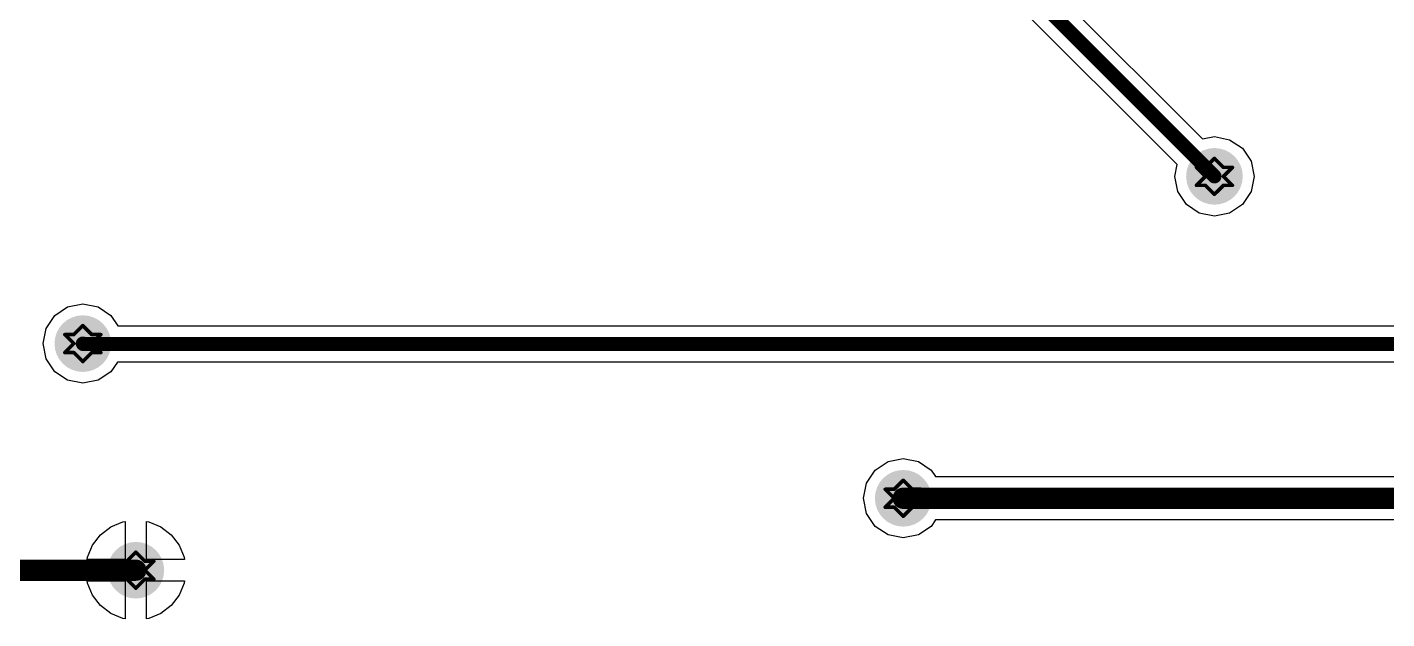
# Model space of a CAD drawing. Header units: millimetres. Extents: x -4.38 to -1.03, y 0 to 2.6.
# Drawn here: x -2.745 to -1.99, y 1.076 to 1.405 of the extents above; entities that cross this region are included whole.
import ezdxf

# ---------------------------------------------------------------- set-up
doc = ezdxf.new("R2010")
doc.units = ezdxf.units.MM
doc.header["$MEASUREMENT"] = 0
doc.layers.add('BottomLayer', color=5, linetype='Continuous')
doc.layers.add('DrillDrawing', color=1, linetype='Continuous')

msp = doc.modelspace()

# ---------------------------------------------------------------- hatches: boundary and pattern name
at = {"layer": 'BottomLayer'}
h = msp.add_hatch(color=5, dxfattribs=at)
edge = h.paths.add_edge_path()
edge.add_arc((-2.085326211988005, 1.3215669), 0.015748, 0, 360, ccw=False)
h = msp.add_hatch(color=5, dxfattribs=at)
edge = h.paths.add_edge_path()
edge.add_arc((-2.714326211988005, 1.2285669), 0.015748, 0, 360, ccw=False)
h = msp.add_hatch(color=5, dxfattribs=at)
edge = h.paths.add_edge_path()
edge.add_arc((-2.258326211988004, 1.1425669), 0.015748, 0, 360, ccw=False)
h = msp.add_hatch(color=5, dxfattribs=at)
edge = h.paths.add_edge_path()
edge.add_arc((-2.684854211988005, 1.1025669), 0.015748, 0, 360, ccw=False)

# ---------------------------------------------------------------- linework, layer by layer
for p, q in [((-2.245230211988004, 1.495663), (-2.091903611988005, 1.3423363)), ((-2.106095611988005, 1.3281443), (-2.256483011988005, 1.4785316)), ((-2.091903611988005, 1.3423363), (-2.085326211988005, 1.3436446)), ((-2.085326211988005, 1.3436446), (-2.076877411988005, 1.341964)), ((-2.076877411988005, 1.341964), (-2.069714911988005, 1.3371782)), ((-2.069714911988005, 1.3371782), (-2.064929111988005, 1.3300157)), ((-2.107403911988005, 1.3215669), (-2.106095611988005, 1.3281443)), ((-2.064929111988005, 1.3300157), (-2.063248511988005, 1.3215669)), ((-2.105723311988005, 1.3131181), (-2.107403911988005, 1.3215669)), ((-2.063248511988005, 1.3215669), (-2.064929111988005, 1.3131181)), ((-2.100937511988005, 1.3059556), (-2.105723311988005, 1.3131181)), ((-2.064929111988005, 1.3131181), (-2.069714911988005, 1.3059556)), ((-2.093775011988005, 1.3011698), (-2.100937511988005, 1.3059556)), ((-2.085326211988005, 1.2994892), (-2.093775011988005, 1.3011698)), ((-2.076877411988005, 1.3011698), (-2.085326211988005, 1.2994892)), ((-2.069714911988005, 1.3059556), (-2.076877411988005, 1.3011698)), ((-2.729937511988004, 1.2441782), (-2.722775011988005, 1.248964)), ((-2.722775011988005, 1.248964), (-2.714326211988005, 1.2506446)), ((-2.714326211988005, 1.2506446), (-2.705877411988005, 1.248964)), ((-2.705877411988005, 1.248964), (-2.698714911988005, 1.2441782)), ((-2.734723311988005, 1.2370157), (-2.729937511988004, 1.2441782)), ((-2.698714911988005, 1.2441782), (-2.694841911988004, 1.2383818)), ((-2.736403911988004, 1.2285669), (-2.734723311988005, 1.2370157)), ((-2.694841911988004, 1.2383818), (-1.962064811988005, 1.2383818)), ((-2.734723311988005, 1.2201181), (-2.736403911988004, 1.2285669)), ((-2.729937511988004, 1.2129556), (-2.734723311988005, 1.2201181)), ((-2.695136411988004, 1.2183112), (-2.698714911988005, 1.2129556)), ((-1.962064811988005, 1.2183112), (-2.695136411988004, 1.2183112)), ((-2.722775011988005, 1.2081698), (-2.729937511988004, 1.2129556)), ((-2.698714911988005, 1.2129556), (-2.705877411988005, 1.2081698)), ((-2.714326211988005, 1.2064892), (-2.722775011988005, 1.2081698)), ((-2.705877411988005, 1.2081698), (-2.714326211988005, 1.2064892)), ((-2.266775011988004, 1.162964), (-2.258326211988004, 1.1646446)), ((-2.258326211988004, 1.1646446), (-2.249877411988005, 1.162964)), ((-2.278723311988005, 1.1510157), (-2.273937511988005, 1.1581782)), ((-2.273937511988005, 1.1581782), (-2.266775011988004, 1.162964)), ((-2.249877411988005, 1.162964), (-2.242714911988005, 1.1581782)), ((-2.242714911988005, 1.1581782), (-2.240330311988004, 1.1546093)), ((-2.280403911988005, 1.1425669), (-2.278723311988005, 1.1510157)), ((-2.240330311988004, 1.1546093), (-1.683814311988005, 1.1546093)), ((-2.278723311988005, 1.1341181), (-2.280403911988005, 1.1425669)), ((-2.273937511988005, 1.1269556), (-2.278723311988005, 1.1341181)), ((-2.704509511988005, 1.1222222), (-2.698752611988005, 1.1266396)), ((-2.698752611988005, 1.1266396), (-2.692048511988005, 1.1294165)), ((-2.692048511988005, 1.1294165), (-2.690759711988004, 1.1295862)), ((-2.690759711988004, 1.1295862), (-2.690759711988004, 1.1084724)), ((-2.678948711988005, 1.1084724), (-2.678948711988005, 1.1295862)), ((-2.678948711988005, 1.1295862), (-2.677659911988004, 1.1294165)), ((-2.677659911988004, 1.1294165), (-2.670955811988005, 1.1266396)), ((-2.670955811988005, 1.1266396), (-2.665198911988004, 1.1222222)), ((-2.266775011988004, 1.1221698), (-2.273937511988005, 1.1269556)), ((-2.242714911988005, 1.1269556), (-2.249877411988005, 1.1221698)), ((-2.240330311988004, 1.1305245), (-2.242714911988005, 1.1269556)), ((-1.678826711988004, 1.1305245), (-2.240330311988004, 1.1305245)), ((-2.708926911988005, 1.1164653), (-2.704509511988005, 1.1222222)), ((-2.665198911988004, 1.1222222), (-2.660781511988005, 1.1164653)), ((-2.258326211988004, 1.1204892), (-2.266775011988004, 1.1221698)), ((-2.249877411988005, 1.1221698), (-2.258326211988004, 1.1204892)), ((-2.711703811988005, 1.1097612), (-2.708926911988005, 1.1164653)), ((-2.660781511988005, 1.1164653), (-2.658004611988005, 1.1097612)), ((-2.711873511988005, 1.1084724), (-2.711703811988005, 1.1097612)), ((-2.690759711988004, 1.1084724), (-2.711873511988005, 1.1084724)), ((-2.657834911988004, 1.1084724), (-2.678948711988005, 1.1084724)), ((-2.658004611988005, 1.1097612), (-2.657834911988004, 1.1084724)), ((-2.711703811988005, 1.0953726), (-2.711873511988005, 1.0966614)), ((-2.711873511988005, 1.0966614), (-2.690759711988004, 1.0966614)), ((-2.690759711988004, 1.0966614), (-2.690759711988004, 1.0755476)), ((-2.678948711988005, 1.0755476), (-2.678948711988005, 1.0966614)), ((-2.678948711988005, 1.0966614), (-2.657834911988004, 1.0966614)), ((-2.657834911988004, 1.0966614), (-2.658004611988005, 1.0953726)), ((-2.708926911988005, 1.0886685), (-2.711703811988005, 1.0953726)), ((-2.704509511988005, 1.0829116), (-2.708926911988005, 1.0886685)), ((-2.660781511988005, 1.0886685), (-2.665198911988004, 1.0829116)), ((-2.658004611988005, 1.0953726), (-2.660781511988005, 1.0886685)), ((-2.698752611988005, 1.0784942), (-2.704509511988005, 1.0829116)), ((-2.665198911988004, 1.0829116), (-2.670955811988005, 1.0784942)), ((-2.692048511988005, 1.0757173), (-2.698752611988005, 1.0784942)), ((-2.690759711988004, 1.0755476), (-2.692048511988005, 1.0757173)), ((-2.677659911988004, 1.0757173), (-2.678948711988005, 1.0755476)), ((-2.670955811988005, 1.0784942), (-2.677659911988004, 1.0757173))]:
    msp.add_line(p, q, dxfattribs=at)
for points, const_width in [([(-2.085326211988005, 1.3215669), (-2.252326211988005, 1.4885669)], 0.007874), ([(-2.714105811988005, 1.2283465), (-2.714326211988005, 1.2285669)], 0.007874), ([(-1.942727811988004, 1.2283465), (-2.714105811988005, 1.2283465)], 0.007874), ([(-1.678826211988005, 1.1425669), (-2.258326211988004, 1.1425669)], 0.011811), ([(-2.684854211988005, 1.1025669), (-3.056326211988005, 1.1025669)], 0.011811)]:
    msp.add_lwpolyline(points, dxfattribs=dict(at, const_width=const_width))
for points, const_width in [([(-2.083357711988005, 1.3215669, -1), (-2.087294711988005, 1.3215669, -1)], 0.003937), ([(-2.712357711988004, 1.2285669, -1), (-2.716294711988005, 1.2285669, -1)], 0.003937), ([(-2.712137311988005, 1.2283465, -1), (-2.716074311988005, 1.2283465, -1)], 0.003937), ([(-2.712137311988005, 1.2283465, -1), (-2.716074311988005, 1.2283465, -1)], 0.003937), ([(-2.255373511988005, 1.1425669, -1), (-2.261278911988005, 1.1425669, -1)], 0.0059055), ([(-2.681901511988005, 1.1025669, -1), (-2.687806911988004, 1.1025669, -1)], 0.0059055)]:
    msp.add_lwpolyline(points, format="xyb", close=True, dxfattribs=dict(at, const_width=const_width))
at = {"layer": 'DrillDrawing', "const_width": 0.002}
for points in [[(-2.085326211988005, 1.3315669), (-2.090326211988005, 1.3265669)], [(-2.080326211988004, 1.3265669), (-2.085326211988005, 1.3315669)], [(-2.090326211988005, 1.3265669), (-2.095326211988005, 1.3265669)], [(-2.090326211988005, 1.3215669), (-2.095326211988005, 1.3265669)], [(-2.090326211988005, 1.3215669), (-2.095326211988005, 1.3165669)], [(-2.075326211988004, 1.3265669), (-2.080326211988004, 1.3215669)], [(-2.075326211988004, 1.3265669), (-2.080326211988004, 1.3265669)], [(-2.075326211988004, 1.3165669), (-2.080326211988004, 1.3215669)], [(-2.090326211988005, 1.3165669), (-2.095326211988005, 1.3165669)], [(-2.085326211988005, 1.3115669), (-2.090326211988005, 1.3165669)], [(-2.080326211988004, 1.3165669), (-2.085326211988005, 1.3115669)], [(-2.075326211988004, 1.3165669), (-2.080326211988004, 1.3165669)], [(-2.714326211988005, 1.2385669), (-2.719326211988005, 1.2335669)], [(-2.709326211988005, 1.2335669), (-2.714326211988005, 1.2385669)], [(-2.719326211988005, 1.2335669), (-2.724326211988005, 1.2335669)], [(-2.719326211988005, 1.2285669), (-2.724326211988005, 1.2335669)], [(-2.704326211988005, 1.2335669), (-2.709326211988005, 1.2285669)], [(-2.704326211988005, 1.2335669), (-2.709326211988005, 1.2335669)], [(-2.719326211988005, 1.2285669), (-2.724326211988005, 1.2235669)], [(-2.719326211988005, 1.2235669), (-2.724326211988005, 1.2235669)], [(-2.714326211988005, 1.2185669), (-2.719326211988005, 1.2235669)], [(-2.709326211988005, 1.2235669), (-2.714326211988005, 1.2185669)], [(-2.704326211988005, 1.2235669), (-2.709326211988005, 1.2285669)], [(-2.704326211988005, 1.2235669), (-2.709326211988005, 1.2235669)], [(-2.258326211988004, 1.1525669), (-2.263326211988005, 1.1475669)], [(-2.253326211988004, 1.1475669), (-2.258326211988004, 1.1525669)], [(-2.263326211988005, 1.1475669), (-2.268326211988005, 1.1475669)], [(-2.263326211988005, 1.1425669), (-2.268326211988005, 1.1475669)], [(-2.263326211988005, 1.1425669), (-2.268326211988005, 1.1375669)], [(-2.248326211988005, 1.1475669), (-2.253326211988004, 1.1425669)], [(-2.248326211988005, 1.1475669), (-2.253326211988004, 1.1475669)], [(-2.248326211988005, 1.1375669), (-2.253326211988004, 1.1425669)], [(-2.263326211988005, 1.1375669), (-2.268326211988005, 1.1375669)], [(-2.258326211988004, 1.1325669), (-2.263326211988005, 1.1375669)], [(-2.253326211988004, 1.1375669), (-2.258326211988004, 1.1325669)], [(-2.248326211988005, 1.1375669), (-2.253326211988004, 1.1375669)], [(-2.684854211988005, 1.1125669), (-2.689854211988004, 1.1075669)], [(-2.679854211988005, 1.1075669), (-2.684854211988005, 1.1125669)], [(-2.689854211988004, 1.1075669), (-2.694854211988004, 1.1075669)], [(-2.689854211988004, 1.1025669), (-2.694854211988004, 1.1075669)], [(-2.689854211988004, 1.1025669), (-2.694854211988004, 1.0975669)], [(-2.674854211988005, 1.1075669), (-2.679854211988005, 1.1025669)], [(-2.674854211988005, 1.1075669), (-2.679854211988005, 1.1075669)], [(-2.674854211988005, 1.0975669), (-2.679854211988005, 1.1025669)], [(-2.689854211988004, 1.0975669), (-2.694854211988004, 1.0975669)], [(-2.684854211988005, 1.0925669), (-2.689854211988004, 1.0975669)], [(-2.679854211988005, 1.0975669), (-2.684854211988005, 1.0925669)], [(-2.674854211988005, 1.0975669), (-2.679854211988005, 1.0975669)]]:
    msp.add_lwpolyline(points, dxfattribs=at)
at = {"layer": 'DrillDrawing', "const_width": 0.001}
for points in [[(-2.084826211988005, 1.3315669, -1), (-2.085826211988005, 1.3315669, -1)], [(-2.084826211988005, 1.3315669, -1), (-2.085826211988005, 1.3315669, -1)], [(-2.094826211988004, 1.3265669, -1), (-2.095826211988005, 1.3265669, -1)], [(-2.094826211988004, 1.3265669, -1), (-2.095826211988005, 1.3265669, -1)], [(-2.089826211988004, 1.3265669, -1), (-2.090826211988005, 1.3265669, -1)], [(-2.089826211988004, 1.3265669, -1), (-2.090826211988005, 1.3265669, -1)], [(-2.089826211988004, 1.3215669, -1), (-2.090826211988005, 1.3215669, -1)], [(-2.089826211988004, 1.3215669, -1), (-2.090826211988005, 1.3215669, -1)], [(-2.079826211988005, 1.3265669, -1), (-2.080826211988005, 1.3265669, -1)], [(-2.079826211988005, 1.3265669, -1), (-2.080826211988005, 1.3265669, -1)], [(-2.079826211988005, 1.3215669, -1), (-2.080826211988005, 1.3215669, -1)], [(-2.079826211988005, 1.3215669, -1), (-2.080826211988005, 1.3215669, -1)], [(-2.074826211988005, 1.3265669, -1), (-2.075826211988005, 1.3265669, -1)], [(-2.074826211988005, 1.3265669, -1), (-2.075826211988005, 1.3265669, -1)], [(-2.094826211988004, 1.3165669, -1), (-2.095826211988005, 1.3165669, -1)], [(-2.094826211988004, 1.3165669, -1), (-2.095826211988005, 1.3165669, -1)], [(-2.089826211988004, 1.3165669, -1), (-2.090826211988005, 1.3165669, -1)], [(-2.089826211988004, 1.3165669, -1), (-2.090826211988005, 1.3165669, -1)], [(-2.079826211988005, 1.3165669, -1), (-2.080826211988005, 1.3165669, -1)], [(-2.079826211988005, 1.3165669, -1), (-2.080826211988005, 1.3165669, -1)], [(-2.074826211988005, 1.3165669, -1), (-2.075826211988005, 1.3165669, -1)], [(-2.074826211988005, 1.3165669, -1), (-2.075826211988005, 1.3165669, -1)], [(-2.084826211988005, 1.3115669, -1), (-2.085826211988005, 1.3115669, -1)], [(-2.084826211988005, 1.3115669, -1), (-2.085826211988005, 1.3115669, -1)], [(-2.713826211988005, 1.2385669, -1), (-2.714826211988004, 1.2385669, -1)], [(-2.713826211988005, 1.2385669, -1), (-2.714826211988004, 1.2385669, -1)], [(-2.723826211988005, 1.2335669, -1), (-2.724826211988005, 1.2335669, -1)], [(-2.723826211988005, 1.2335669, -1), (-2.724826211988005, 1.2335669, -1)], [(-2.718826211988005, 1.2335669, -1), (-2.719826211988004, 1.2335669, -1)], [(-2.718826211988005, 1.2335669, -1), (-2.719826211988004, 1.2335669, -1)], [(-2.708826211988005, 1.2335669, -1), (-2.709826211988005, 1.2335669, -1)], [(-2.708826211988005, 1.2335669, -1), (-2.709826211988005, 1.2335669, -1)], [(-2.703826211988004, 1.2335669, -1), (-2.704826211988005, 1.2335669, -1)], [(-2.703826211988004, 1.2335669, -1), (-2.704826211988005, 1.2335669, -1)], [(-2.723826211988005, 1.2235669, -1), (-2.724826211988005, 1.2235669, -1)], [(-2.723826211988005, 1.2235669, -1), (-2.724826211988005, 1.2235669, -1)], [(-2.718826211988005, 1.2285669, -1), (-2.719826211988004, 1.2285669, -1)], [(-2.718826211988005, 1.2285669, -1), (-2.719826211988004, 1.2285669, -1)], [(-2.718826211988005, 1.2235669, -1), (-2.719826211988004, 1.2235669, -1)], [(-2.718826211988005, 1.2235669, -1), (-2.719826211988004, 1.2235669, -1)], [(-2.708826211988005, 1.2285669, -1), (-2.709826211988005, 1.2285669, -1)], [(-2.708826211988005, 1.2285669, -1), (-2.709826211988005, 1.2285669, -1)], [(-2.708826211988005, 1.2235669, -1), (-2.709826211988005, 1.2235669, -1)], [(-2.708826211988005, 1.2235669, -1), (-2.709826211988005, 1.2235669, -1)], [(-2.703826211988004, 1.2235669, -1), (-2.704826211988005, 1.2235669, -1)], [(-2.703826211988004, 1.2235669, -1), (-2.704826211988005, 1.2235669, -1)], [(-2.713826211988005, 1.2185669, -1), (-2.714826211988004, 1.2185669, -1)], [(-2.713826211988005, 1.2185669, -1), (-2.714826211988004, 1.2185669, -1)], [(-2.257826211988005, 1.1525669, -1), (-2.258826211988005, 1.1525669, -1)], [(-2.257826211988005, 1.1525669, -1), (-2.258826211988005, 1.1525669, -1)], [(-2.267826211988004, 1.1475669, -1), (-2.268826211988005, 1.1475669, -1)], [(-2.267826211988004, 1.1475669, -1), (-2.268826211988005, 1.1475669, -1)], [(-2.262826211988004, 1.1475669, -1), (-2.263826211988005, 1.1475669, -1)], [(-2.262826211988004, 1.1475669, -1), (-2.263826211988005, 1.1475669, -1)], [(-2.262826211988004, 1.1425669, -1), (-2.263826211988005, 1.1425669, -1)], [(-2.262826211988004, 1.1425669, -1), (-2.263826211988005, 1.1425669, -1)], [(-2.252826211988005, 1.1475669, -1), (-2.253826211988005, 1.1475669, -1)], [(-2.252826211988005, 1.1475669, -1), (-2.253826211988005, 1.1475669, -1)], [(-2.252826211988005, 1.1425669, -1), (-2.253826211988005, 1.1425669, -1)], [(-2.252826211988005, 1.1425669, -1), (-2.253826211988005, 1.1425669, -1)], [(-2.247826211988005, 1.1475669, -1), (-2.248826211988005, 1.1475669, -1)], [(-2.247826211988005, 1.1475669, -1), (-2.248826211988005, 1.1475669, -1)], [(-2.267826211988004, 1.1375669, -1), (-2.268826211988005, 1.1375669, -1)], [(-2.267826211988004, 1.1375669, -1), (-2.268826211988005, 1.1375669, -1)], [(-2.262826211988004, 1.1375669, -1), (-2.263826211988005, 1.1375669, -1)], [(-2.262826211988004, 1.1375669, -1), (-2.263826211988005, 1.1375669, -1)], [(-2.252826211988005, 1.1375669, -1), (-2.253826211988005, 1.1375669, -1)], [(-2.252826211988005, 1.1375669, -1), (-2.253826211988005, 1.1375669, -1)], [(-2.247826211988005, 1.1375669, -1), (-2.248826211988005, 1.1375669, -1)], [(-2.247826211988005, 1.1375669, -1), (-2.248826211988005, 1.1375669, -1)], [(-2.257826211988005, 1.1325669, -1), (-2.258826211988005, 1.1325669, -1)], [(-2.257826211988005, 1.1325669, -1), (-2.258826211988005, 1.1325669, -1)], [(-2.684354211988005, 1.1125669, -1), (-2.685354211988005, 1.1125669, -1)], [(-2.684354211988005, 1.1125669, -1), (-2.685354211988005, 1.1125669, -1)], [(-2.694354211988005, 1.1075669, -1), (-2.695354211988005, 1.1075669, -1)], [(-2.694354211988005, 1.1075669, -1), (-2.695354211988005, 1.1075669, -1)], [(-2.689354211988005, 1.1075669, -1), (-2.690354211988005, 1.1075669, -1)], [(-2.689354211988005, 1.1075669, -1), (-2.690354211988005, 1.1075669, -1)], [(-2.689354211988005, 1.1025669, -1), (-2.690354211988005, 1.1025669, -1)], [(-2.689354211988005, 1.1025669, -1), (-2.690354211988005, 1.1025669, -1)], [(-2.679354211988005, 1.1075669, -1), (-2.680354211988004, 1.1075669, -1)], [(-2.679354211988005, 1.1075669, -1), (-2.680354211988004, 1.1075669, -1)], [(-2.679354211988005, 1.1025669, -1), (-2.680354211988004, 1.1025669, -1)], [(-2.679354211988005, 1.1025669, -1), (-2.680354211988004, 1.1025669, -1)], [(-2.674354211988005, 1.1075669, -1), (-2.675354211988004, 1.1075669, -1)], [(-2.674354211988005, 1.1075669, -1), (-2.675354211988004, 1.1075669, -1)], [(-2.694354211988005, 1.0975669, -1), (-2.695354211988005, 1.0975669, -1)], [(-2.694354211988005, 1.0975669, -1), (-2.695354211988005, 1.0975669, -1)], [(-2.689354211988005, 1.0975669, -1), (-2.690354211988005, 1.0975669, -1)], [(-2.689354211988005, 1.0975669, -1), (-2.690354211988005, 1.0975669, -1)], [(-2.679354211988005, 1.0975669, -1), (-2.680354211988004, 1.0975669, -1)], [(-2.679354211988005, 1.0975669, -1), (-2.680354211988004, 1.0975669, -1)], [(-2.674354211988005, 1.0975669, -1), (-2.675354211988004, 1.0975669, -1)], [(-2.674354211988005, 1.0975669, -1), (-2.675354211988004, 1.0975669, -1)], [(-2.684354211988005, 1.0925669, -1), (-2.685354211988005, 1.0925669, -1)], [(-2.684354211988005, 1.0925669, -1), (-2.685354211988005, 1.0925669, -1)]]:
    msp.add_lwpolyline(points, format="xyb", close=True, dxfattribs=at)

doc.saveas('drawing.dxf')
